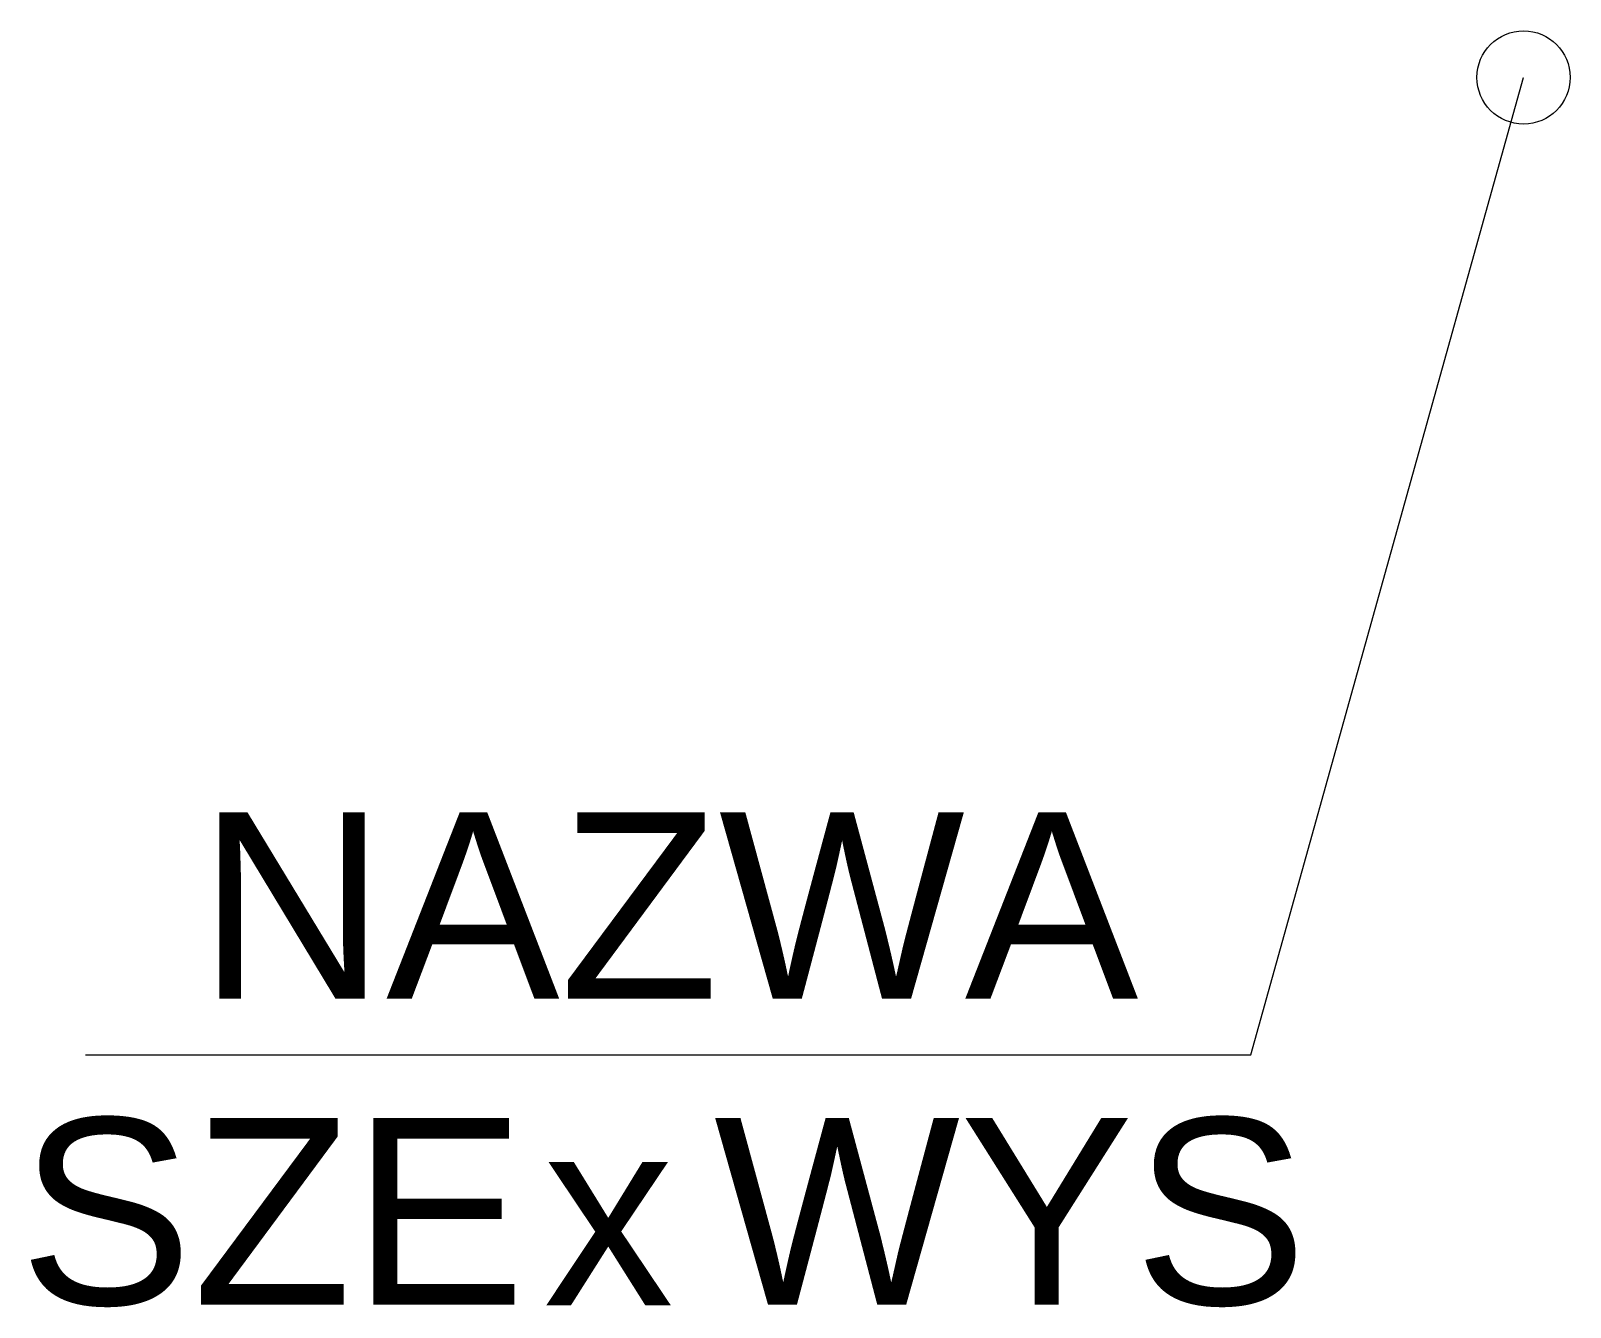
# Model space of a CAD drawing. Header units: millimetres. Extents: x -1430 to -109, y -885 to 211.
import ezdxf
from ezdxf.enums import TextEntityAlignment as Align

# ---------------------------------------------------------------- set-up
doc = ezdxf.new("R2010")
doc.units = ezdxf.units.MM
doc.header["$LTSCALE"] = 10
doc.header["$MEASUREMENT"] = 0
doc.layers.get('Defpoints').update_dxf_attribs({"color": 2, "lineweight": 50})
doc.layers.add('G-Cienka', color=4, linetype='Continuous', lineweight=9)
doc.layers.add('G-Opisy', color=2, linetype='Continuous', lineweight=18)
doc.styles.add('Arial-GG', font='arial.ttf')
doc.dimstyles.new('e-cad_1_50_[mm]', dxfattribs={"dimscale": 50, "dimtxt": 2, "dimasz": 1.8, "dimexe": 1.5, "dimexo": 0, "dimgap": 0.6, "dimtad": 1, "dimdec": 1, "dimrnd": 1, "dimtxsty": 'Arial-GG', "dimblk": 'OBLIQUE', "dimcen": 0, "dimdle": 1, "dimclrd": 4, "dimclre": 4, "dimclrt": 7, "dimadec": 1, "dimazin": 0, "dimtfac": 1, "dimtdec": 1, "dimtix": 1, "dimtmove": 0, "dimatfit": 2, "dimfxl": 1.5, "dimfxlon": 1, "dimlwd": -1, "dimlwe": -1, "dimarcsym": 0})

# ---------------------------------------------------------------- blocks, each defined once
blk = doc.blocks.new('*D1')
at = {"layer": 'Defpoints', "color": 0, "ltscale": 2}
blk.add_point((-149.1, 170.9), dxfattribs=at)
blk.add_point((-149.1, 170.9), dxfattribs=at)
blk.add_point((-149.1, 170.9), dxfattribs=at)
at = {"layer": 'G-Opisy', "color": 4, "ltscale": 2}
for p, q in [((-383, -667.9), (-149.1, 170.9)), ((-149.1, 170.9), (-149.1, 170.9)), ((-1383, -667.9), (-383, -667.9))]:
    blk.add_line(p, q, dxfattribs=at)

msp = doc.modelspace()

# ---------------------------------------------------------------- linework, layer by layer
at = {"layer": 'G-Cienka', "ltscale": 0.8}
msp.add_circle((-149.1, 170.85), 40, dxfattribs=at)

# ---------------------------------------------------------------- texts
at = {"layer": 'G-Opisy', "ltscale": 0.8, "insert": (-934.26, -882.97), "char_height": 160, "width": 117.3682, "attachment_point": 8, "style": 'Arial-GG'}
msp.add_mtext('x', dxfattribs=at)
at = {"layer": 'G-Opisy', "ltscale": 0.8, "style": 'Arial-GG'}
msp.add_attdef('NAZWA', text='Ł-1/-1', height=160, dxfattribs=at).set_placement((-883.05, -667.93), align=Align.BOTTOM_CENTER)
msp.add_attdef('SZE', text='120', height=160, dxfattribs=at).set_placement((-1005.44, -930.34), align=Align.BOTTOM_RIGHT)
msp.add_attdef('WYS', text='40', height=160, dxfattribs=at).set_placement((-843.71, -930.34), align=Align.BOTTOM_LEFT)

# ---------------------------------------------------------------- dimensions: what is measured, and where the dimension line sits
at = {"layer": 'G-Opisy', "ltscale": 2}
dim = msp.add_linear_dim(base=(-149.1, 170.85), p1=(-149.1, 170.85), p2=(-149.1, 170.85), text=' ', dimstyle='e-cad_1_50_[mm]', override={"dimscale": 100, "dimasz": 0, "dimgap": 5, "dimsah": 1, "dimdle": 6, "dimse1": 1, "dimse2": 1, "dimsd1": 1, "dimtmove": 1}, dxfattribs=at)
dim.commit()
dim.dimension.update_dxf_attribs({"geometry": '*D1', "text_midpoint": (-883.05, -667.93), "dimtype": 128})

doc.saveas('drawing.dxf')
